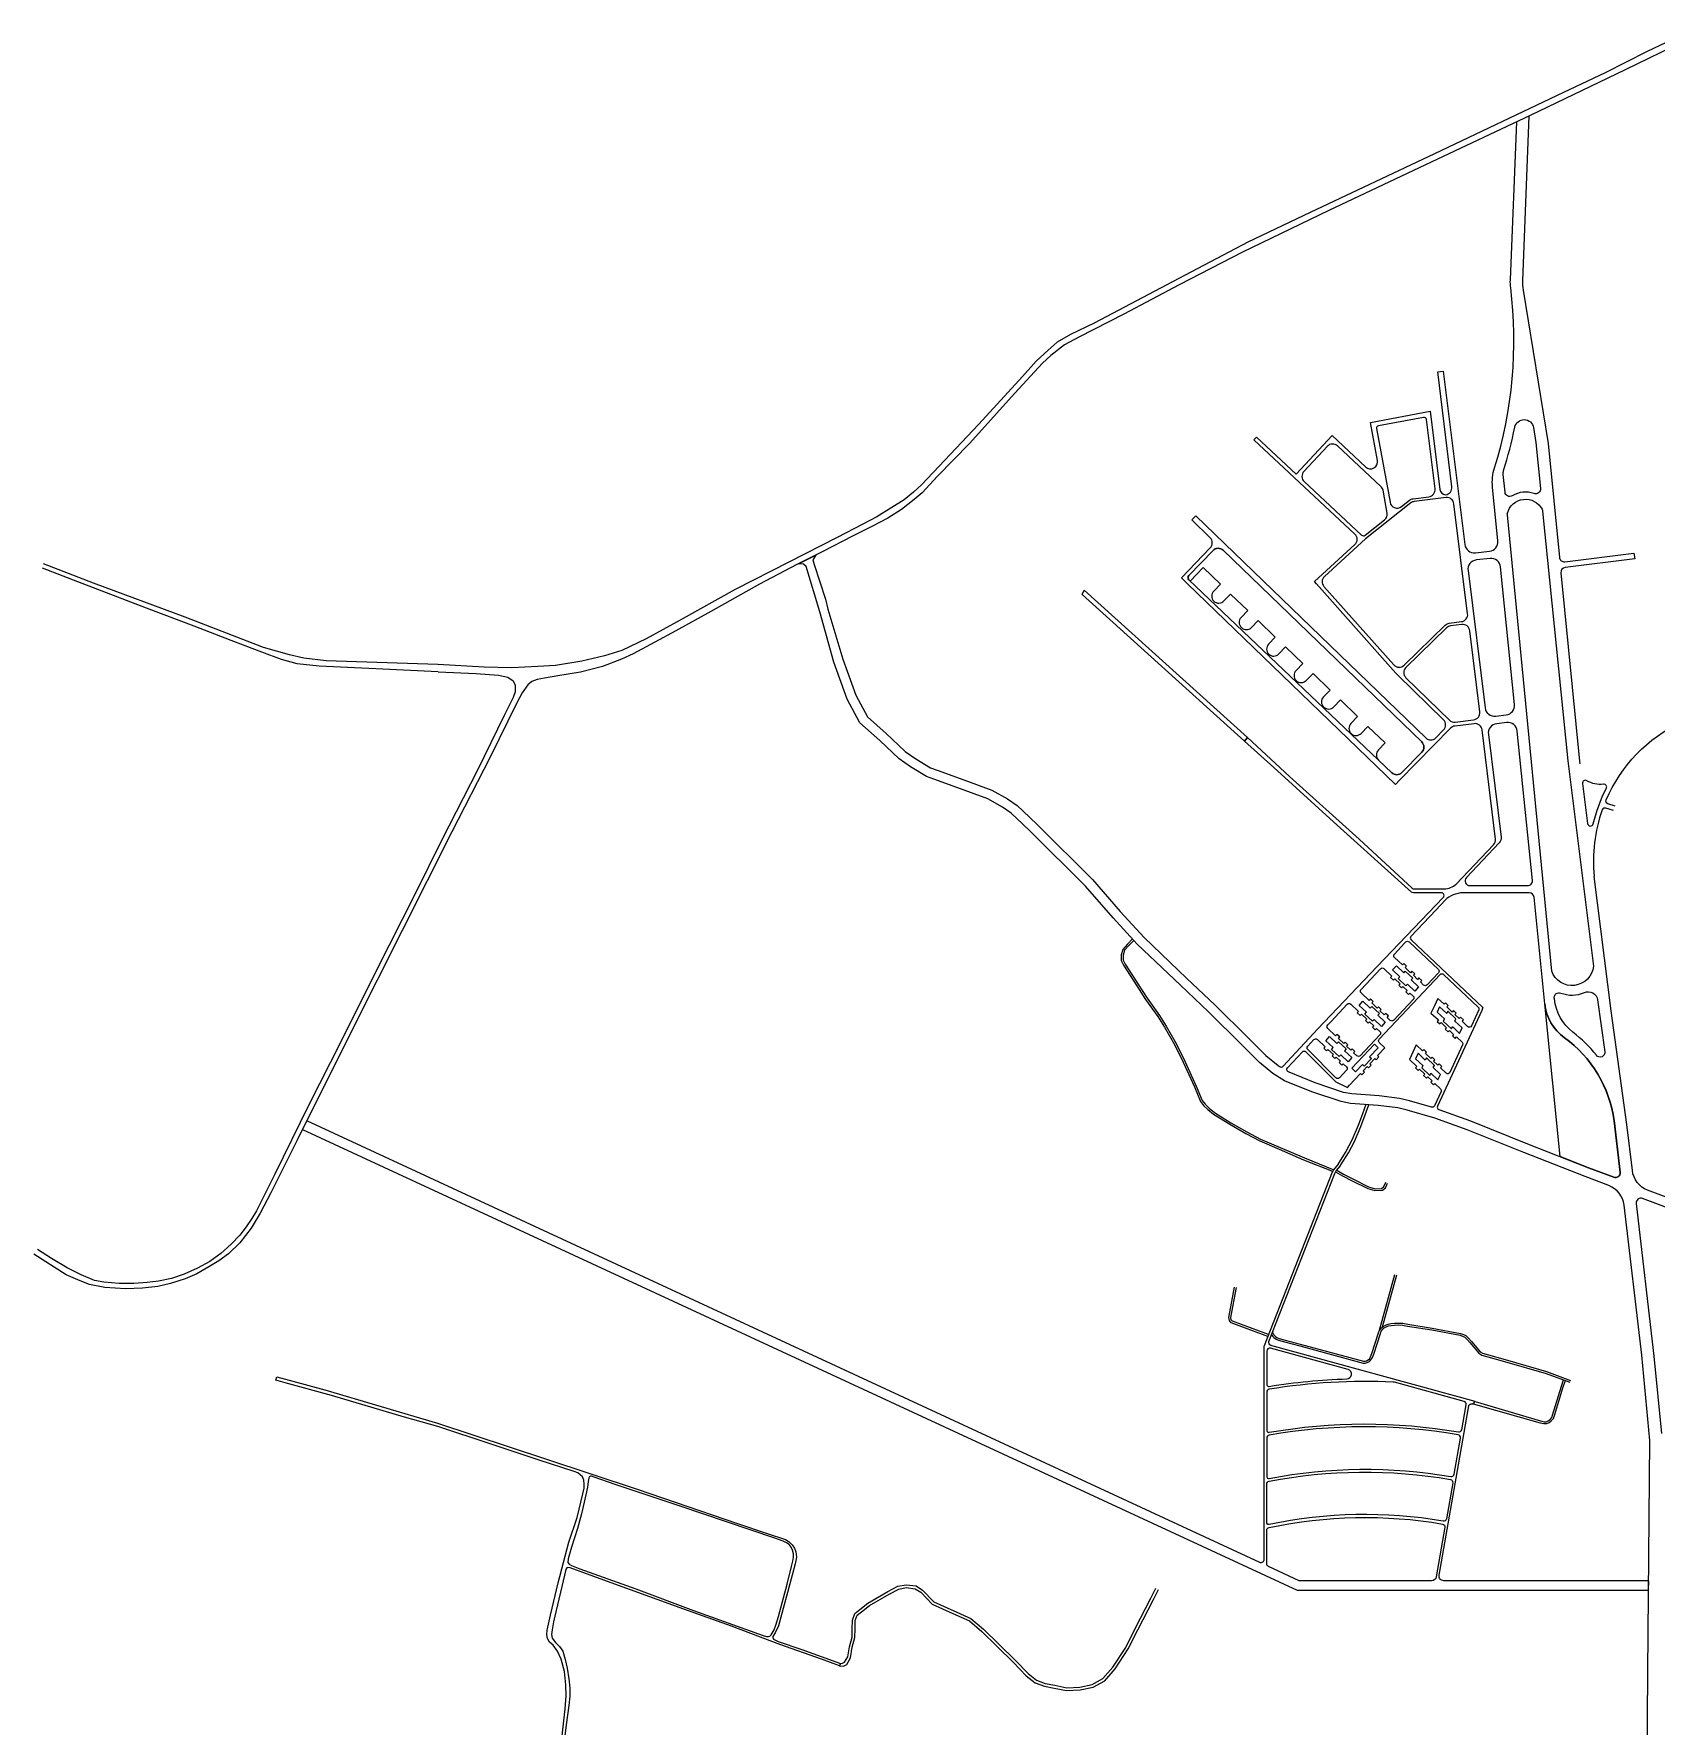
# Model space of a CAD drawing. Header units: millimetres. Extents: x 2240546 to 2245671, y 376439 to 383894.
# Drawn here: x 2240546 to 2243950, y 379342 to 382892 of the extents above; entities that cross this region are included whole.
import ezdxf

# ---------------------------------------------------------------- set-up
doc = ezdxf.new("R2010")
doc.units = ezdxf.units.MM
doc.layers.add('благоустройство_внутридворовые_дороги', color=7, linetype='Continuous', true_color=0x000000)

msp = doc.modelspace()

# ---------------------------------------------------------------- linework, layer by layer
at = {"layer": 'благоустройство_внутридворовые_дороги'}
for points in [[(2244009.2, 382892), (2243931, 382854.8), (2243842.5, 382810.1), (2243755, 382768.6), (2243484.5, 382640.5), (2243223.9, 382517), (2243092.8, 382454.9), (2242947.8, 382378.5), (2242770.5, 382285.1), (2242721.1, 382261.1), (2242692.7, 382245.4), (2242673.9, 382228.2), (2242648.9, 382205.2), (2242619.8, 382173.6), (2242528.3, 382073.3), (2242432.5, 381971.7), (2242408.2, 381945.8), (2242391.1, 381931), (2242372.1, 381914.7), (2242346.1, 381898.5), (2242314.2, 381878.6), (2242285.1, 381863.6), (2242231, 381835.9), (2242129.5, 381783.8), (2242017.4, 381726.3), (2241902.1, 381662.5), (2241830.4, 381622.8), (2241779.5, 381598.3), (2241742.8, 381587.2), (2241695.8, 381576.2), (2241640.1, 381567.2), (2241602.9, 381565.1), (2241548.8, 381562.1), (2241490.5, 381563.4), (2241393.1, 381568.9), (2241158.8, 381576.9), (2241112.3, 381582.2), (2241081.9, 381589.2), (2241027.8, 381604.9), (2240863.3, 381668.5), (2240670.9, 381740), (2240565.8, 381780.1)], [(2244008.5, 382876.4), (2243884.5, 382816.2), (2243685.3, 382720.8), (2243477.2, 382623), (2243262.7, 382521.2), (2243081.8, 382434.2), (2242949, 382365.6), (2242832.8, 382304.2), (2242738.3, 382255.8), (2242708.2, 382240), (2242679.6, 382217.3), (2242662.3, 382201), (2242604, 382138.3), (2242509.1, 382033), (2242442, 381963.9), (2242409.7, 381929.6), (2242392.5, 381915.3), (2242366.3, 381894.6), (2242337.7, 381876.3), (2242304.1, 381859), (2242263.4, 381838.2), (2242201.2, 381806.1), (2242146.9, 381779), (2242068.2, 381737.4), (2241966, 381680.6), (2241892.8, 381640), (2241848.8, 381615.8), (2241802.9, 381591.7), (2241778.6, 381580.2), (2241739.1, 381564.9), (2241692.7, 381553.1), (2241644.8, 381545.2), (2241617, 381540.7), (2241601.7, 381537.7), (2241590.4, 381533.8), (2241582, 381526.8), (2241570.1, 381509.6), (2241559.3, 381488.8), (2241503.4, 381374.7), (2241422.4, 381218.6), (2241318.6, 381011.1), (2241214.3, 380804.5), (2241097.7, 380570.3), (2241043.3, 380460.9), (2241020.6, 380418.4), (2241001.9, 380387.3), (2240977.7, 380356.2), (2240953.9, 380332.9), (2240934.1, 380318.6), (2240912.9, 380305.7), (2240887.7, 380291.4), (2240863.4, 380280.5), (2240832.8, 380271.1), (2240805.7, 380264.7), (2240774, 380261.2), (2240737.9, 380259.7), (2240695, 380262.7), (2240662.3, 380269.1), (2240642.6, 380276.5), (2240613.9, 380289.3), (2240545.7, 380332.3)], [(2241393.9, 381553.9), (2241263.4, 381559.9), (2241189.2, 381563.3), (2241144.1, 381565.4), (2241098.1, 381570.6), (2241065.2, 381579.4), (2241023.8, 381594.9), (2240960, 381619.3), (2240881.8, 381649.3), (2240782.1, 381687.5), (2240638.1, 381742.8), (2240564.2, 381771.1)], [(2241393.9, 381553.9), (2241473.6, 381550.2), (2241520.5, 381546.5), (2241540, 381543), (2241551.3, 381535.1), (2241555.4, 381525.9), (2241555.4, 381512), (2241551.7, 381499.8), (2241532.6, 381462), (2241476.3, 381347.9), (2241401.6, 381201.3), (2241345.2, 381086.8), (2241264.9, 380928.4), (2241190.6, 380779.5), (2241122, 380644), (2241051.4, 380500.1), (2241013.2, 380423), (2241003, 380406.9), (2240991.1, 380389.5), (2240978.2, 380372.6), (2240959.8, 380353.3), (2240938.3, 380334), (2240915.1, 380317), (2240888.8, 380303.2), (2240861.2, 380290.7), (2240834.9, 380281.5), (2240807.2, 380275.5), (2240783.5, 380272.9), (2240755.8, 380271.1), (2240724.6, 380271.1), (2240692.8, 380273.4), (2240672.9, 380277.1), (2240644.9, 380288.9), (2240615.9, 380303.7), (2240582.8, 380323.6), (2240553.6, 380342.5)], [(2242851.1, 380993.5), (2242840.2, 380982.8), (2242830.4, 380971.8), (2242827.2, 380960.1), (2242827.2, 380948.3), (2242832.3, 380938.9), (2242859.9, 380895.4), (2242878.3, 380866.9), (2242904.3, 380830.7), (2242918.2, 380808.8), (2242939.1, 380772.5), (2242957.3, 380735.2), (2242980.7, 380683.2), (2242993.8, 380652.5), (2243000, 380644.4), (2243008.7, 380635.9), (2243020.5, 380626.3), (2243054.9, 380604.8), (2243088.9, 380585.4), (2243117.8, 380570.3), (2243158.8, 380552.8), (2243209.9, 380530.6), (2243270.7, 380506.2)], [(2242853.8, 380990.5), (2242843.1, 380980), (2242834, 380969.9), (2242831.2, 380959.6), (2242831.2, 380949.3), (2242835.8, 380940.9), (2242863.3, 380897.6), (2242881.6, 380869.1), (2242907.6, 380833), (2242921.7, 380810.9), (2242942.7, 380774.4), (2242960.9, 380736.9), (2242984.4, 380684.8), (2242997.2, 380654.6), (2243003, 380647), (2243011.4, 380638.9), (2243022.9, 380629.5), (2243056.9, 380608.2), (2243090.8, 380588.9), (2243119.5, 380573.9), (2243160.4, 380556.5), (2243211.5, 380534.2), (2243273, 380509.6)], [(2243442.9, 380884.3), (2243427.5, 380898.9), (2243424.1, 380895.2), (2243408.1, 380910.3), (2243411.5, 380914), (2243396.1, 380928.5), (2243404.4, 380937.2), (2243419.8, 380922.7), (2243423.2, 380926.3), (2243439.2, 380911.2), (2243435.8, 380907.6), (2243451.2, 380893.1), (2243442.9, 380884.3)], [(2243373, 380810.1), (2243357.6, 380824.7), (2243354.1, 380821), (2243338.1, 380836.1), (2243341.6, 380839.8), (2243326.1, 380854.3), (2243334.4, 380863), (2243349.8, 380848.5), (2243353.2, 380852.1), (2243369.2, 380837), (2243365.8, 380833.4), (2243381.2, 380818.8), (2243373, 380810.1)], [(2243303, 380735.9), (2243287.6, 380750.5), (2243284.1, 380746.8), (2243268.1, 380761.9), (2243271.6, 380765.6), (2243256.2, 380780.1), (2243264.4, 380788.8), (2243279.8, 380774.3), (2243283.2, 380777.9), (2243299.2, 380762.8), (2243295.8, 380759.2), (2243311.2, 380744.6), (2243303, 380735.9)], [(2243444.9, 380742.2), (2243459.9, 380728.1), (2243457.7, 380723.3), (2243474.6, 380707.4), (2243476.8, 380712.2), (2243491.7, 380698), (2243497, 380709.6), (2243482, 380723.7), (2243484.2, 380728.5), (2243467.4, 380744.4), (2243465.2, 380739.6), (2243450.2, 380753.8), (2243444.9, 380742.2)], [(2243277.1, 380505.3), (2243291.4, 380496.6), (2243311.6, 380486.6), (2243344.7, 380470.2), (2243359.2, 380465.8), (2243375.1, 380466.4), (2243381.4, 380471.7), (2243386.2, 380481.7)], [(2243279.5, 380508.5), (2243293.3, 380500.1), (2243313.4, 380490.2), (2243346.2, 380473.9), (2243359.7, 380469.8), (2243373.5, 380470.3), (2243378.1, 380474.2), (2243382.6, 380483.4)], [(2243134.9, 380159.9), (2243057.9, 380188.3), (2243054.3, 380193.3), (2243052.9, 380199.7), (2243064.8, 380263.5)], [(2243136.3, 380163.6), (2243060.4, 380191.6), (2243058.1, 380195), (2243057, 380199.8), (2243068.7, 380262.8)], [(2243369.4, 380172.9), (2243401.5, 380289.9)], [(2243375.5, 380179.8), (2243405.4, 380288.8)], [(2243144.7, 380168.5), (2243147.7, 380162.9), (2243149.9, 380160.4), (2243153.9, 380158), (2243158.8, 380155.9), (2243170.8, 380152.4), (2243202.9, 380144), (2243335.6, 380107.9), (2243338.7, 380108), (2243341.8, 380108.9), (2243345.5, 380110.5), (2243348, 380113.1), (2243350.5, 380117.3), (2243353.3, 380123.9), (2243367.1, 380167.6), (2243369.4, 380172.9), (2243373, 380177.6), (2243376.9, 380181), (2243381.5, 380183.3), (2243387, 380185.6), (2243392.6, 380187), (2243400.2, 380187.8), (2243408.1, 380188), (2243418, 380187.6), (2243428.7, 380185.7), (2243479.3, 380177.3), (2243539.1, 380166.2), (2243545, 380164.2), (2243550.2, 380161.8), (2243554.9, 380157.2), (2243561.9, 380149.6), (2243580.4, 380127.8), (2243585.5, 380124.5), (2243597.6, 380121.1), (2243632.7, 380111.3), (2243719.7, 380086.2), (2243770, 380067.6)], [(2243142.8, 380163.6), (2243144.4, 380160.6), (2243147.3, 380157.4), (2243152.1, 380154.4), (2243157.4, 380152.1), (2243169.7, 380148.5), (2243201.9, 380140.1), (2243335.1, 380103.9), (2243339.3, 380104.1), (2243343.1, 380105.1), (2243347.9, 380107.2), (2243351.2, 380110.7), (2243354.1, 380115.5), (2243357, 380122.6), (2243370.9, 380166.2), (2243372.9, 380170.8), (2243375.9, 380174.9), (2243379.2, 380177.7), (2243383.1, 380179.7), (2243388.3, 380181.8), (2243393.3, 380183.1), (2243400.4, 380183.8), (2243408.1, 380184), (2243417.5, 380183.6), (2243428, 380181.7), (2243478.6, 380173.4), (2243538.1, 380162.3), (2243543.5, 380160.5), (2243547.9, 380158.5), (2243552, 380154.5), (2243558.9, 380147), (2243577.7, 380124.7), (2243583.9, 380120.8), (2243596.5, 380117.3), (2243631.6, 380107.4), (2243718.5, 380082.4), (2243768.6, 380063.8)], [(2241652.3, 379303.4), (2241660.4, 379378.9), (2241662.5, 379406.1), (2241662.2, 379429.5), (2241659.1, 379457), (2241652.4, 379483.3), (2241644.6, 379499.7), (2241635.6, 379512.5), (2241627.6, 379518.4), (2241623.8, 379526.2), (2241622.3, 379533.7), (2241622.8, 379543.9), (2241629.9, 379575.3), (2241645.5, 379643.4), (2241668.4, 379728.2), (2241685.8, 379780.3), (2241697.7, 379829.8), (2241700.5, 379841.9), (2241700.5, 379850), (2241699.5, 379858.7), (2241696.8, 379865.2), (2241691.9, 379869.7), (2241686.9, 379873.5), (2241679.6, 379876.9), (2241606.1, 379900.3), (2241505.4, 379933.9), (2241393.5, 379970.9), (2241323.1, 379990.9), (2241170, 380036), (2241073.1, 380062.9), (2241053.8, 380068.5), (2241055.9, 380075), (2241156.5, 380047.6), (2241392.8, 379978.2), (2241619.2, 379903.2), (2241811.6, 379839.3), (2242022.4, 379767.7), (2242084.5, 379746.6), (2242122.5, 379733.9), (2242130.5, 379729.1), (2242136.9, 379722.8), (2242141.4, 379715.5), (2242144.2, 379707.9), (2242145.6, 379696.6), (2242143.3, 379682.7), (2242136.9, 379659.1), (2242107.9, 379553), (2242101.1, 379538.4), (2242096.2, 379530.5), (2242096.2, 379528.2), (2242097.7, 379525.2), (2242101.7, 379522.7), (2242107.2, 379520.2), (2242156.9, 379503.5), (2242238.1, 379473.6), (2242236.3, 379469), (2242198.3, 379483.3), (2242110.8, 379513.7), (2242009.2, 379552), (2241909.5, 379587.6), (2241741.7, 379648.5), (2241670.7, 379674.5), (2241666, 379675.5), (2241663.8, 379674.6), (2241662.2, 379671), (2241636.3, 379561), (2241633, 379544.3), (2241631.9, 379534.7), (2241633.2, 379527), (2241640.2, 379518), (2241648.5, 379509.6), (2241655.4, 379499.6), (2241660.8, 379482.6), (2241664.6, 379463.8), (2241668.4, 379441.6), (2241670, 379422.3), (2241670, 379405.6), (2241668.4, 379385.8), (2241662.8, 379345), (2241646.4, 379213.4)], [(2243565.6, 380018.3), (2243706, 379978.7), (2243714.2, 379977.1), (2243720, 379977.1), (2243725.2, 379979.7), (2243729.5, 379982.9), (2243733.8, 379987.6), (2243736, 379993.8), (2243754.6, 380054.2), (2243759, 380067.4)], [(2243569.8, 380023.4), (2243706.9, 379982.6), (2243714.5, 379981.1), (2243719.1, 379981.1), (2243723.1, 379983.1), (2243726.8, 379985.9), (2243730.3, 379989.7), (2243732.3, 379995.1), (2243750.8, 380055.4), (2243755.2, 380068.8)], [(2242236.3, 379469), (2242244.5, 379468.6), (2242251.2, 379472.1), (2242259, 379486.1), (2242262.8, 379507.9), (2242268.5, 379528.1), (2242268.7, 379546.3), (2242269.3, 379563.9), (2242273.4, 379575.3), (2242282.5, 379582.4), (2242298.8, 379595.2), (2242340.5, 379619.4), (2242360.6, 379630.1), (2242376, 379633.2), (2242395.1, 379630.7), (2242406.5, 379623.3), (2242430.5, 379598.2), (2242473.6, 379578.9), (2242508.6, 379563.3), (2242534.5, 379541.2), (2242566.5, 379510.4), (2242601, 379475.9), (2242627.8, 379448.3), (2242646.5, 379433.5), (2242666.2, 379426.4), (2242686.4, 379422.5), (2242712.7, 379417), (2242740.8, 379418.5), (2242768.5, 379424.1), (2242792.7, 379437.6), (2242814.3, 379462.4), (2242841.8, 379504.5), (2242862, 379544.4), (2242894.8, 379608.4), (2242905.2, 379629.3)], [(2242238.1, 379473.6), (2242242.6, 379474.4), (2242246.9, 379476.6), (2242253.3, 379488.1), (2242256.9, 379509.2), (2242262.5, 379528.9), (2242262.7, 379546.4), (2242263.3, 379565), (2242268.3, 379579), (2242278.8, 379587.1), (2242295.4, 379600.2), (2242337.6, 379624.7), (2242358.6, 379635.8), (2242375.7, 379639.2), (2242397.2, 379636.5), (2242410.3, 379628), (2242434, 379603.2), (2242476, 379584.4), (2242511.8, 379568.5), (2242538.5, 379545.6), (2242570.7, 379514.6), (2242605.3, 379480.1), (2242631.9, 379452.8), (2242649.5, 379438.8), (2242667.8, 379432.2), (2242687.6, 379428.4), (2242713.1, 379423.1), (2242740.1, 379424.5), (2242766.4, 379429.8), (2242788.9, 379442.3), (2242809.5, 379466), (2242836.6, 379507.5), (2242856.7, 379547.1), (2242889.4, 379611.1), (2242899.8, 379632)]]:
    msp.add_lwpolyline(points, dxfattribs=at)
for points in [[(2243929.8, 379159.6), (2243932.3, 379456.2), (2243936.5, 379941.6), (2243919.2, 380120.9), (2243882.1, 380435.3, 0.279592), (2243850.2, 380476.2), (2243800.3, 380495.1), (2243672.1, 380545.6), (2243553.2, 380593.5), (2243485.1, 380618), (2243427.2, 380634.7), (2243407.7, 380639.2), (2243366.2, 380644.6), (2243308.4, 380648.7), (2243288.7, 380652.3), (2243227, 380672.8), (2243170, 380696.2), (2243145.1, 380711.7), (2243117.2, 380734.4), (2243079.9, 380771.5), (2243010, 380840.9), (2242951.3, 380896.5), (2242860.8, 380982.9), (2242810.3, 381037.9), (2242752.4, 381104.3), (2242637.6, 381218.3), (2242620.8, 381234.4), (2242596.4, 381257.6), (2242578.2, 381270.2), (2242547.3, 381287.5), (2242490.2, 381308.2), (2242434, 381328.6), (2242418.5, 381334.3), (2242385.2, 381354.6), (2242361.3, 381371.2), (2242320.4, 381409.9), (2242279.1, 381446.9), (2242252.3, 381496.7), (2242224.2, 381574.1), (2242194.5, 381679.6), (2242166.5, 381774.5), (2242160.7, 381779.8), (2242150.2, 381780.6), (2242186.3, 381798.6), (2242180.1, 381788.9), (2242182.7, 381778.9), (2242206.4, 381706.2), (2242211.8, 381685), (2242243.2, 381580.3), (2242270.6, 381504.9), (2242295, 381459.4), (2242333.9, 381424.7), (2242374, 381386.8), (2242396.1, 381371.3), (2242427.2, 381352.4), (2242440.8, 381347.4), (2242497, 381327), (2242555.7, 381305.7), (2242588.7, 381287.2), (2242609.1, 381273.2), (2242634.6, 381248.8), (2242651.6, 381232.6), (2242767, 381118), (2242825.2, 381051.3), (2242875.1, 380996.9), (2242965.1, 380910.9), (2243023.9, 380855.3), (2243094, 380785.7), (2243130.6, 380749.2), (2243156.7, 380728), (2243160.4, 380725.7, 0.35711), (2243166.7, 380726.5), (2243239.3, 380804.1), (2243364.5, 380935.5), (2243502.8, 381080.3, 0.660019), (2243498.5, 381090.4), (2243440.1, 381090.4, -0.185108), (2243436.1, 381092), (2243280.3, 381232), (2243147.1, 381353.2), (2243085.5, 381408.6), (2243092.1, 381415.8), (2243180.3, 381334.4), (2243326.2, 381202.7), (2243437.7, 381100, 0.18825), (2243441.8, 381098.4), (2243505.2, 381098.4, 0.156602), (2243529.7, 381108.4), (2243608.6, 381191, 0.225287), (2243612.7, 381203.2), (2243584.2, 381432.1, 0.414214), (2243567.5, 381445.1), (2243526.9, 381440.1, 0.169916), (2243518.1, 381435.7), (2243411.2, 381326.3), (2243411.2, 381326.3), (2243402.8, 381317.7), (2242966.5, 381738.6), (2242953.5, 381751.1), (2243014.1, 381813.9, 0.414214), (2243013.7, 381835.1), (2242975.1, 381872.3), (2242983.4, 381880.9), (2243466.1, 381415.3, 0.412283), (2243487.3, 381415.6), (2243503.5, 381432.2, 0.414214), (2243503.2, 381453.4), (2243407.8, 381546.7), (2243403.5, 381550.9), (2243236.6, 381738.4), (2243232.7, 381743), (2243317.4, 381820.7, 0.437456), (2243317.5, 381842.7), (2243105.2, 382040.5), (2243110.7, 382046.3), (2243194.3, 381968.5), (2243269.5, 382049.2), (2243339.9, 381983.6, 0.722821), (2243364.9, 381997.3), (2243350.1, 382077.1), (2243475.4, 382100.3), (2243495.8, 381936.2, 0.386445), (2243507.8, 381925.3), (2243507.8, 381925.3, 0.414214), (2243520.9, 381942.1), (2243491.3, 382183.3), (2243502.8, 382184.7), (2243548.1, 381820.7, 0.411227), (2243570.2, 381803.3), (2243600, 381806.7, 0.410567), (2243617.6, 381828.6), (2243606.2, 381941.4, -0.101371), (2243610.3, 381981.4, 0.107081), (2243644.3, 382359.4, -0.041023), (2243643.6, 382375.8), (2243657.1, 382707.5)], [(2243682.1, 382719.3), (2243669.1, 382374.6, 0.049952), (2243670.3, 382354.7), (2243722.8, 382033.1), (2243746.6, 381793.6, 0.421423), (2243757.8, 381784.7), (2243902.5, 381802.7), (2243904.5, 381790.8), (2243758.5, 381772.7, 0.407041), (2243749.8, 381761.8), (2243789, 381366.4), (2243789.7, 381360.9)], [(2243331.5, 381840.6, 0.370389), (2243339.3, 381840.3), (2243379.8, 381872.4, 0.278003), (2243385.3, 381886.8), (2243376.5, 381934.6, 0.160886), (2243371.9, 381942.8), (2243280.9, 382027.7, 0.414214), (2243259.7, 382026.9), (2243210.3, 381974, 0.414214), (2243211.1, 381952.8), (2243331.5, 381840.6)], [(2242972, 381744.3), (2242999.2, 381772.6), (2243035.2, 381737.9), (2243021.2, 381723.3, 0.414214), (2243021.6, 381702.1), (2243021.6, 381702.1, 0.414214), (2243042.8, 381702.5), (2243056.8, 381717), (2243092.8, 381682.3), (2243078.8, 381667.8, 0.414214), (2243079.2, 381646.6), (2243079.2, 381646.6, 0.414214), (2243100.4, 381646.9), (2243114.4, 381661.5), (2243150.4, 381626.8), (2243136.4, 381612.2, 0.414214), (2243136.7, 381591), (2243136.7, 381591, 0.414214), (2243157.9, 381591.4), (2243172, 381606), (2243208, 381571.2), (2243193.9, 381556.7, 0.414214), (2243194.3, 381535.5), (2243194.3, 381535.5, 0.414214), (2243215.5, 381535.9), (2243229.6, 381550.4), (2243265.5, 381515.7), (2243251.5, 381501.2, 0.414214), (2243251.9, 381479.9), (2243251.9, 381479.9, 0.414214), (2243273.1, 381480.3), (2243287.1, 381494.9), (2243323.1, 381460.2), (2243309.1, 381445.6, 0.414214), (2243309.5, 381424.4), (2243309.5, 381424.4, 0.414214), (2243330.7, 381424.8), (2243344.7, 381439.3), (2243380.7, 381404.6), (2243366.7, 381390.1, 0.414214), (2243367.1, 381368.9), (2243394.7, 381342.2, 0.412283), (2243415.8, 381342.5), (2243457.9, 381385.6, 0.416147), (2243457.6, 381406.9), (2243041, 381808.7, 0.414214), (2243019.8, 381808.3), (2242969, 381755.6, 0.414214), (2242969.1, 381747.1), (2242972, 381744.3)], [(2243551.5, 381122.3, 0.657741), (2243558.7, 381105.4), (2243679.8, 381105.4, 0.444094), (2243689.8, 381116.4), (2243672.6, 381285.8), (2243658, 381429.7, 0.42087), (2243635.7, 381447.5), (2243614.9, 381445, 0.414214), (2243597.5, 381422.6), (2243624.3, 381207.3, -0.223619), (2243620.3, 381195.2), (2243551.5, 381122.3)], [(2243863.5, 381272), (2243848.2, 381277, -0.440531), (2243844.6, 381285.1, -0.181257), (2244002.2, 381448.7)], [(2243859.7, 381262.7), (2243844, 381267.9, 0.408481), (2243836.4, 381264.2, 0.109788), (2243819.6, 381124.8)], [(2244015.3, 380434.9), (2243931.5, 380466.7, -0.280078), (2243899.6, 380507.7), (2243888.3, 380604.7), (2243855.2, 380843.1), (2243819.6, 381124.8)], [(2243544.1, 381090.4, 0.181899), (2243506.6, 381074.7), (2243487.3, 381054.3), (2243435.1, 380999, 0.414198), (2243435.3, 380991.9), (2243586.2, 380849.5), (2243583.5, 380843.8), (2243490.6, 380642.9, 0.44102), (2243493.5, 380636), (2243560.3, 380612.2), (2243679.5, 380564.2), (2243807.5, 380513.8), (2243860.5, 380493.7, 0.562998), (2243874, 380504.2), (2243861.2, 380612.2, 0.206053), (2243756.9, 380786.5, -0.214325), (2243716, 380857.5), (2243693.3, 381081.4, 0.384952), (2243683.4, 381090.4), (2243544.1, 381090.4)], [(2243468.8, 380897, -0.414318), (2243461.7, 380896.8), (2243454.9, 380903.3), (2243457.6, 380906.2), (2243451.8, 380911.7), (2243449, 380908.8), (2243440.1, 380917.3), (2243442.9, 380920.2), (2243437, 380925.7), (2243434.3, 380922.7), (2243422.9, 380933.5), (2243425.7, 380936.4), (2243419.9, 380941.9), (2243417.1, 380939), (2243400.4, 380954.8, -0.413499), (2243400.2, 380961.8), (2243421.7, 380984.7), (2243424.1, 380987.3, -0.414229), (2243431.2, 380987.5), (2243492.6, 380929.6, -0.414214), (2243492.8, 380922.5), (2243468.8, 380897)], [(2243398.8, 380822.9, -0.414318), (2243391.7, 380822.7), (2243384.9, 380829.1), (2243387.7, 380832), (2243381.8, 380837.5), (2243379.1, 380834.6), (2243370.1, 380843), (2243372.9, 380845.9), (2243367.1, 380851.4), (2243364.3, 380848.5), (2243353, 380859.3), (2243355.7, 380862.2), (2243349.9, 380867.7), (2243347.2, 380864.7), (2243330.5, 380880.5, -0.413499), (2243330.3, 380887.5), (2243371.4, 380931.2, -0.414825), (2243378.5, 380931.4), (2243395.1, 380915.7), (2243392.4, 380912.8), (2243398.2, 380907.3), (2243401, 380910.2), (2243412.3, 380899.5), (2243409.6, 380896.6), (2243415.4, 380891.1), (2243418.1, 380894), (2243427.1, 380885.5), (2243424.3, 380882.6), (2243430.2, 380877.1), (2243432.9, 380880), (2243439.8, 380873.6, -0.414214), (2243440, 380866.5), (2243398.8, 380822.9)], [(2243369.8, 380799.4, -0.414214), (2243370, 380792.3), (2243328.8, 380748.7, -0.414318), (2243321.7, 380748.5), (2243314.8, 380754.9), (2243317.6, 380757.8), (2243311.8, 380763.3), (2243309, 380760.4), (2243300.1, 380768.9), (2243302.8, 380771.8), (2243297, 380777.3), (2243294.3, 380774.4), (2243282.9, 380785.1), (2243285.6, 380788), (2243279.8, 380793.5), (2243277.1, 380790.6), (2243260.6, 380806.1, -0.413963), (2243260.4, 380813.2), (2243267.6, 380820.7), (2243301.5, 380856.9, -0.414825), (2243308.6, 380857.1), (2243325.1, 380841.5), (2243322.4, 380838.6), (2243328.2, 380833.1), (2243331, 380836), (2243342.3, 380825.3), (2243339.6, 380822.4), (2243345.4, 380816.9), (2243348.1, 380819.8), (2243357.1, 380811.3), (2243354.3, 380808.4), (2243360.2, 380802.9), (2243362.9, 380805.9), (2243369.8, 380799.4)], [(2244008.1, 380416.3), (2243921.1, 380449.3, 0.562405), (2243907.6, 380438.8), (2243944.9, 380118.2), (2243960.9, 379956.3)], [(2243509.4, 379777.2, -0.430236), (2243502.5, 379772.4, 0.094851), (2243137.4, 379765.3, -0.422939), (2243132.6, 379769.7), (2243132.6, 379850.2, -0.359403), (2243137.5, 379856.1, -0.090375), (2243517.7, 379860.1, -0.414814), (2243522.6, 379853.1), (2243509.4, 379777.2)]]:
    msp.add_lwpolyline(points, format="xyb", dxfattribs=at)
for points in [[(2243415.3, 381900.4), (2243432.2, 381913.8, -0.137188), (2243439.7, 381916.9), (2243472.5, 381921, 0.414214), (2243485.6, 381937.7), (2243467.5, 382083.3, 0.431655), (2243461.6, 382087.6), (2243366.7, 382070, 0.414214), (2243362.7, 382064.2), (2243391.3, 381909.5, 0.564941)], [(2243692.2, 382066), (2243697.2, 382035.1), (2243706.7, 381938.2, -0.548128), (2243693.4, 381927.8, 0.223578), (2243647.5, 381923.1, -0.550102), (2243632.4, 381930.6), (2243628.7, 381967.8, -0.101256), (2243629.5, 381975.8, 0.025649), (2243652.9, 382066.8, -0.833518)], [(2243420.7, 381567.7), (2243506.8, 381651.7, -0.163887), (2243515.4, 381655.9), (2243540.9, 381659.1, 0.414214), (2243554, 381675.8), (2243525.3, 381906.3, 0.414214), (2243508.6, 381919.4), (2243442.1, 381911.1, 0.137188), (2243434.6, 381908), (2243339.9, 381833.1), (2243253.5, 381753.9, 0.410191), (2243252.4, 381732.9), (2243399.1, 381568.5, 0.427456)], [(2243730.4, 380925.8), (2243637.3, 381882.9, -0.087423), (2243637.5, 381886.3, -0.689391), (2243710.2, 381894.8, -0.095952), (2243711.2, 381891.1), (2243764.5, 381367.3), (2243817.8, 380936.7, -0.803041)], [(2242969.1, 381747.1, -0.414214), (2242969, 381755.6), (2243019.8, 381808.3, -0.414214), (2243041, 381808.7), (2243457.6, 381406.9, -0.416147), (2243457.9, 381385.6), (2243415.8, 381342.5, -0.412283), (2243394.7, 381342.2)], [(2243652.4, 381485.4), (2243623.2, 381773.9, 0.417869), (2243601, 381791.7), (2243572.4, 381788.5, 0.417207), (2243554.8, 381766.1), (2243590.6, 381478.2, 0.414214), (2243612.9, 381460.8), (2243635, 381463.6, 0.407588)], [(2243424.5, 381541.6), (2243515.7, 381452.4, 0.228234), (2243528, 381448.3), (2243566.5, 381453.1, 0.414214), (2243579.6, 381469.8), (2243558.4, 381640.1, 0.414214), (2243541.7, 381653.1), (2243518.2, 381650.2, 0.163887), (2243509.5, 381646), (2243424.5, 381563, 0.421102)], [(2243845.1, 381309.5, 0.607449), (2243839, 381318.2, -0.172824), (2243804, 381325.5, 0.628497), (2243795, 381319.6), (2243805.6, 381235.7, 0.833203), (2243817.4, 381235, -0.059792), (2243845.1, 381309.5)], [(2243175.7, 380723.3), (2243207.4, 380756.9, -0.423645), (2243214.6, 380757), (2243277.5, 380693.8), (2243301.7, 380682.1), (2243306, 380686.7), (2243329.1, 380711.1), (2243332, 380708.4), (2243337.5, 380714.2), (2243334.6, 380717), (2243343, 380725.9), (2243346, 380723.2), (2243351.5, 380729), (2243348.5, 380731.7), (2243359.3, 380743.1), (2243362.2, 380740.3), (2243367.7, 380746.2), (2243364.7, 380748.9), (2243380.3, 380765.4), (2243368.6, 380776.3, -0.414214), (2243368.4, 380783.4), (2243496.5, 380919.1, -0.414214), (2243503.5, 380919.3), (2243576.3, 380850.6, -0.322393), (2243577.4, 380844.9), (2243561.9, 380811.4, -0.512521), (2243553.9, 380809.8), (2243542.2, 380820.9), (2243545, 380823.8), (2243539.1, 380829.3), (2243536.4, 380826.4), (2243527.4, 380834.8), (2243530.2, 380837.7), (2243524.4, 380843.2), (2243521.6, 380840.3), (2243510.3, 380851.1), (2243513, 380854), (2243507.2, 380859.5), (2243504.5, 380856.6), (2243491.3, 380869), (2243484.3, 380853.5), (2243477.1, 380838), (2243492.7, 380823.6), (2243490, 380820.7), (2243495.8, 380815.2), (2243498.5, 380818.1), (2243509.9, 380807.4), (2243507.1, 380804.5), (2243512.9, 380799), (2243515.7, 380801.9), (2243524.6, 380793.5), (2243521.9, 380790.6), (2243527.7, 380785.1), (2243530.5, 380788), (2243542.2, 380776.9, -0.322393), (2243543.3, 380771.2), (2243516.8, 380713.7, -0.512521), (2243508.8, 380712.2), (2243497.2, 380723.1), (2243499.9, 380726), (2243494.1, 380731.5), (2243491.4, 380728.6), (2243482.4, 380737.1), (2243485.2, 380740), (2243479.4, 380745.5), (2243476.6, 380742.6), (2243465.3, 380753.3), (2243468, 380756.2), (2243462.2, 380761.7), (2243459.4, 380758.8), (2243446.3, 380771.2), (2243439.3, 380755.8), (2243439.3, 380755.8), (2243432.2, 380740.4), (2243447.3, 380726.2), (2243444.6, 380723.3), (2243450.4, 380717.8), (2243453.1, 380720.7), (2243464.5, 380710), (2243461.7, 380707.1), (2243467.6, 380701.6), (2243470.3, 380704.5), (2243479.3, 380696), (2243476.5, 380693.1), (2243482.3, 380687.6), (2243485.1, 380690.6), (2243497.1, 380679.3, -0.322393), (2243498.2, 380673.5), (2243484.3, 380643.5, -0.370096), (2243478.3, 380640.7), (2243432.2, 380654), (2243411.2, 380658.9), (2243368.1, 380664.5), (2243310.9, 380668.5), (2243293.7, 380671.7), (2243233.9, 380691.6), (2243179.2, 380714.1), (2243176.7, 380715.6, -0.474877)], [(2243826.6, 380865.7), (2243841.9, 380757.1, -0.765608), (2243824.1, 380749.5, 0.062736), (2243774.8, 380798.1, -0.20815), (2243736, 380867.9), (2243735.8, 380869.9, -0.558407), (2243749.4, 380880.2, 0.197459), (2243798.9, 380881.2, -0.496061)], [(2243716, 380857.5, 0.214325), (2243756.9, 380786.5, -0.205734), (2243861.2, 380612.5), (2243874, 380504.2, -0.562998), (2243860.5, 380493.7), (2243807.5, 380513.8), (2243748.4, 380537)], [(2243277.7, 380702.1), (2243218.5, 380761.6, -0.404852), (2243218.4, 380768.6), (2243231.6, 380782.6, -0.414361), (2243238.7, 380782.8), (2243255.1, 380767.3), (2243252.4, 380764.4), (2243258.2, 380758.9), (2243260.9, 380761.8), (2243272.3, 380751.1), (2243269.6, 380748.2), (2243275.4, 380742.7), (2243278.1, 380745.6), (2243287.1, 380737.2), (2243284.3, 380734.3), (2243290.2, 380728.8), (2243292.9, 380731.7), (2243299.8, 380725.2, -0.414214), (2243300, 380718.1), (2243284.9, 380702.2, -0.423489)], [(2243126.6, 379691.2, -0.547753), (2243118.1, 379685.8), (2241118.4, 380611.8), (2241109.5, 380593.9), (2243196.3, 379627.5), (2243933.8, 379627.5), (2243933.9, 379647.5), (2243503.9, 379647.5, -0.466301), (2243494.1, 379659.3), (2243556.6, 380014, -0.442637), (2243564.1, 380018.7), (2243565.6, 380018.3), (2243569.8, 380023.4), (2243141.1, 380141.1, -0.445486), (2243137.1, 380149.1), (2243275.3, 380501.8, -0.07413), (2243278.3, 380506.9), (2243286.9, 380517.9, 0.028402), (2243288.2, 380519.7), (2243303.9, 380545), (2243316.7, 380568.9), (2243330, 380600.2), (2243338.9, 380624.8), (2243346.5, 380645.9), (2243340.3, 380646.4), (2243333.3, 380626.9), (2243324.5, 380602.4), (2243311.3, 380571.5), (2243298.7, 380548), (2243283.2, 380523.1, -0.025321), (2243282.1, 380521.4), (2243272.6, 380509.1, 0.071036), (2243269.8, 380504.2), (2243127, 380139.9, 0.093652), (2243126.6, 380137.7)], [(2243303, 380090.4), (2243140.2, 380135.1, 0.495055), (2243132.6, 380129.3), (2243132.6, 380058.4, 0.389077), (2243137.7, 380055.2, -0.032148), (2243300.7, 380070.8, 0.86056)], [(2243398, 380064.1, 0.05148), (2243137.7, 380049.1, 0.367719), (2243132.6, 380043.2), (2243132.6, 379961.6, 0.383784), (2243137.6, 379958.8, -0.086197), (2243535, 379959.6, 0.353029), (2243541.8, 379963.9), (2243551, 380016.7, 0.38635), (2243546.7, 380023.5), (2243400.2, 380063.8, 0.044093)], [(2243525.7, 379870.9), (2243538.8, 379946.7, 0.414744), (2243533.9, 379953.6, 0.086426), (2243137.6, 379952.7, 0.363901), (2243132.6, 379946.8), (2243132.6, 379865.3, 0.472766), (2243137.5, 379862.2, -0.090127), (2243518.7, 379866, 0.385719)], [(2243478.5, 379647.5), (2243200.7, 379647.5), (2243136.1, 379677.5, -0.292196), (2243132.6, 379682.9), (2243132.6, 379753.3, -0.353996), (2243137.4, 379759.1, -0.095182), (2243501.4, 379766.4, -0.41485), (2243506.3, 379759.5), (2243488.3, 379655.8, -0.364721)]]:
    msp.add_lwpolyline(points, format="xyb", close=True, dxfattribs=at)
for points in [[(2243085.5, 381408.6), (2242744.9, 381716), (2242749.6, 381725.2), (2243092.1, 381415.8)], [(2243529.4, 380826.1), (2243512.4, 380842.2), (2243510.3, 380837.3), (2243495.3, 380851.4), (2243490.2, 380839.8), (2243505.1, 380825.7), (2243502.9, 380820.8), (2243519.9, 380804.8), (2243522, 380809.7), (2243537, 380795.6), (2243542.2, 380807.1), (2243527.2, 380821.3)], [(2243310.8, 380722.3), (2243358.4, 380772.8), (2243366.4, 380765.2), (2243348.4, 380746.2), (2243352.1, 380742.8), (2243337, 380726.8), (2243333.3, 380730.2), (2243318.8, 380714.8)], [(2241716.1, 379866.9), (2241713.7, 379866.6), (2241711.2, 379865.1), (2241709.9, 379862.8), (2241709, 379855.7), (2241707.3, 379843.4), (2241704, 379827.9), (2241694.9, 379788.1), (2241686.3, 379757.1), (2241674.1, 379717.7), (2241666.7, 379693.6), (2241666.4, 379685.6), (2241668.7, 379682.3), (2241673.7, 379679.5), (2241691.6, 379672.8), (2241808.5, 379630.4), (2241930.1, 379585.4), (2242076, 379532.3), (2242083.1, 379530.5), (2242086.8, 379530.3), (2242089.8, 379531.4), (2242092.6, 379534), (2242098.7, 379544.2), (2242102.8, 379554.6), (2242107.8, 379572.6), (2242126.5, 379640.3), (2242135.4, 379677.4), (2242138, 379688.2), (2242139.6, 379696.7), (2242139.4, 379703.6), (2242137.7, 379711.4), (2242134.5, 379717.9), (2242130.2, 379723.2), (2242124.8, 379727), (2242117.9, 379730.5), (2242100.1, 379736.6), (2241899.7, 379804.3), (2241765.4, 379849.3), (2241721.3, 379864.9)]]:
    msp.add_lwpolyline(points, close=True, dxfattribs=at)

doc.saveas('drawing.dxf')
